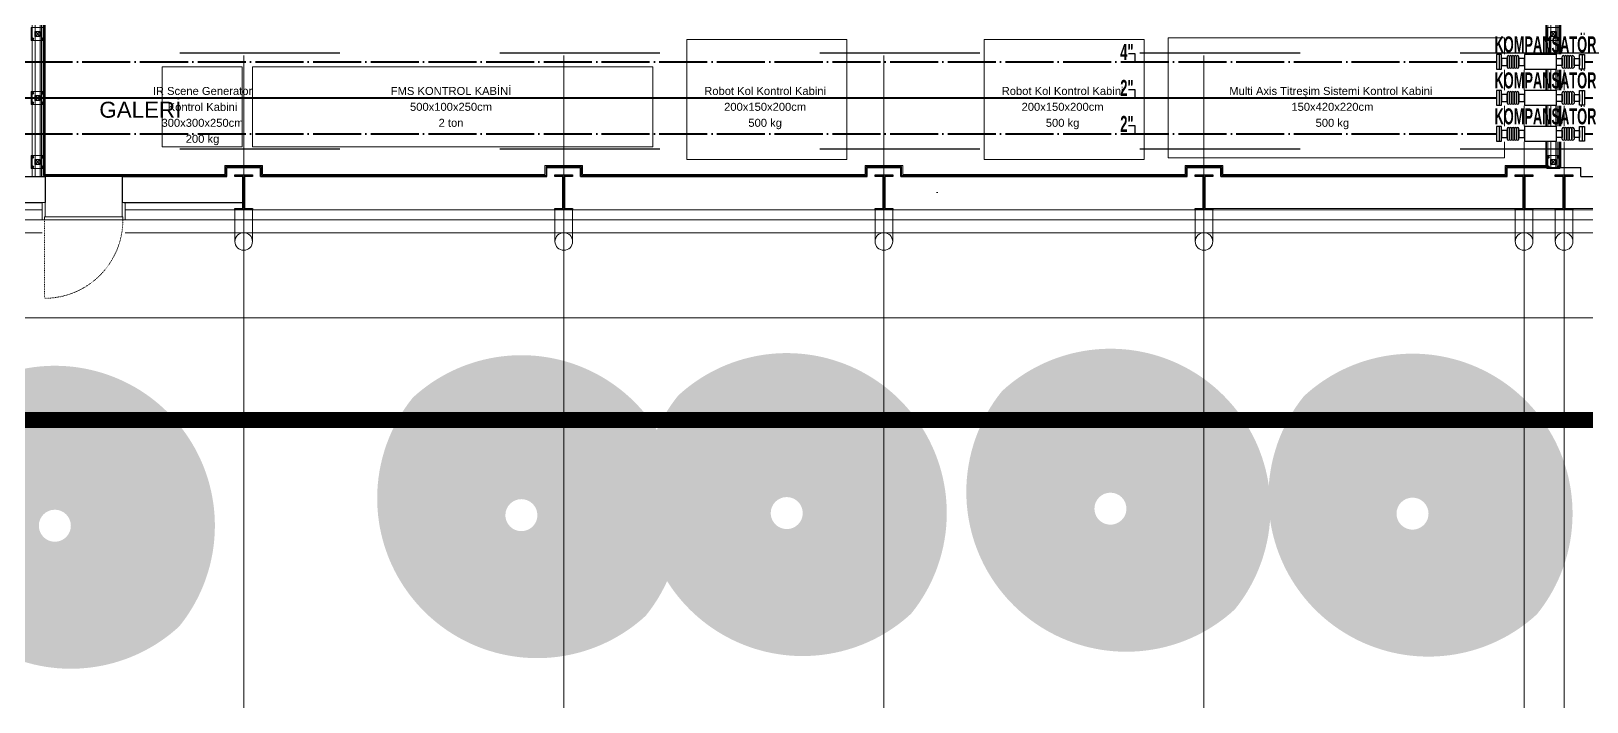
# Model space of a CAD drawing. Header units: centimetres. Extents: x 405464 to 563355, y 50011 to 66875.
# Drawn here: x 511373 to 513317, y 51682 to 52521 of the extents above; entities that cross this region are included whole.
import ezdxf
from ezdxf.enums import TextEntityAlignment as Align

# ---------------------------------------------------------------- set-up
doc = ezdxf.new("R2010")
doc.units = ezdxf.units.CM
for name, pattern in [('CHAIN', [0.3543, 0.2362, -0.0295, 0.0591, -0.0295]), ('DASHDOT', [25.4, 12.7, -6.35, 0, -6.35]), ('DASHED', [4, 2, -2]), ('DOT', [0.25, 0, -0.25]), ('M00$0$CENTER', [50.8, 31.75, -6.35, 6.35, -6.35]), ('SOGUKSU1', [72, 60, -6, 0, -6])]:
    doc.linetypes.add(name, pattern=pattern)
doc.layers.get('0').update_dxf_attribs({"lineweight": 9})
for name, color, linetype in [('-M-FIRE VALVE', 7, 'Continuous'), ('_statik', 2, 'Continuous'), ('TF_Cihaz_yazı', 5, 'Continuous')]:
    doc.layers.add(name, color=color, linetype=linetype)
doc.layers.add('-MH_Ad', color=1, linetype='Continuous', lineweight=9, true_color=0xff0000)
doc.layers.add('DV_alçıpanel_duvar_yeni', color=1, linetype='Continuous', lineweight=20, true_color=0xff0000)
for name, color, linetype, lineweight in [('0-KRCN-MİMARİ-220526', 8, 'Continuous', 9), ('0-KRCN-SHT-PROSES-BORU', 1, '0-Y_LINE', 40), ('0-KRCN-SHT-SOGUKSU', 141, 'SOGUKSU1', 40), ('0-MEK-SHT-YAZI-ÇAP-TEMSU', 81, 'Continuous', 30), ('A_Aks', 30, 'DASHDOT', 9), ('A_Arka', 8, 'Continuous', 9), ('A_celik', 1, 'Continuous', 25), ('A_Duvar-alçiplak', 3, 'Continuous', 30), ('A_Kaplama', 191, 'Continuous', 20), ('A_Tretuar', 33, 'Continuous', 9), ('D_Alcipan_YL', 13, 'BATTING', 13), ('DV_akustik', 31, 'Continuous', 13), ('G_0.09', 254, 'Continuous', 9), ('G_0.13', 145, 'Continuous', 13), ('M00$0$A_Iskelet', 20, 'Continuous', 25), ('M00$0$D_Merkez', 51, 'M00$0$CENTER', 13), ('M00$0$D_Profil', 155, 'Continuous', 15), ('MH_Alan', 51, 'Continuous', 9), ('TF_Cihaz', 20, 'Continuous', 13)]:
    doc.layers.add(name, color=color, linetype=linetype, lineweight=lineweight)
doc.styles.add('BORU', font='AGENCYR.TTF')
doc.styles.add('CAP', font='ARIALNB.TTF')
doc.styles.add('Kalin01', font='swissk.ttf')
doc.styles.add('MP_KAPI_POZ', font='arial.ttf')
doc.linetypes.add('0-Y_LINE', pattern='A,100,-0.5,["Y",BORU,S=9,R=0,X=0,Y=-4.5],-5', length=105.5)
doc.linetypes.add('BATTING', pattern='A,0.0001,-0.1,[134,ltypeshp.shx,S=0.1,R=0,X=-0.1,Y=0],-0.2,[134,ltypeshp.shx,S=0.1,R=180,X=0.1,Y=0],-0.1', length=0.4001)

# ---------------------------------------------------------------- blocks, each defined once
blk = doc.blocks.new('a_aks')
at = {"layer": 'A_Aks', "color": 8, "ltscale": 200}
for p, q in [((7280, 5308), (7280, -831.1)), ((7680, 5308), (7680, -831.1)), ((8080, 5308), (8080, -831.1)), ((8480, 5308), (8480, -831.1)), ((8880, 5308), (8880, -831.1)), ((8930, 5308), (8930, -831.1)), ((-743.4, 57), (12633.6, 57))]:
    blk.add_line(p, q, dxfattribs=at)
blk = doc.blocks.new('mimari_yeni_durum')
at = {"transparency": 33554559}
h = blk.add_hatch(color=8, dxfattribs=at)
h.dxf.hatch_style = 1
h.set_gradient(color1=(128, 128, 128), color2=(214, 214, 214), name='INVSPHERICAL')
h.paths.add_polyline_path([(7827, -346.6, 0.653656), (7491.4, -199.6, 0.171763), (7446.8, -325.4, 0.653656), (7782.4, -472.4, 0.171763)])
h.paths.add_polyline_path([(7607, -346.6, -1), (7647, -346.6, -1)], flags=16)
h = blk.add_hatch(color=8, dxfattribs=at)
h.dxf.hatch_style = 1
h.set_gradient(color1=(128, 128, 128), color2=(214, 214, 214), name='INVSPHERICAL')
h.paths.add_polyline_path([(8158.6, -344, 0.653656), (7823, -197, 0.171763), (7778.5, -322.8, 0.653656), (8114.1, -469.8, 0.171763)])
h.paths.add_polyline_path([(7938.6, -344, -1), (7978.6, -344, -1)], flags=16)
h = blk.add_hatch(color=8, dxfattribs=at)
h.dxf.hatch_style = 1
h.set_gradient(color1=(128, 128, 128), color2=(214, 214, 214), name='INVSPHERICAL')
h.paths.add_polyline_path([(8563.1, -338.5, 0.653656), (8227.6, -191.5, 0.171763), (8183, -317.4, 0.653656), (8518.6, -464.4, 0.171763)])
h.paths.add_polyline_path([(8343.1, -338.5, -1), (8383.1, -338.5, -1)], flags=16)
h = blk.add_hatch(color=8, dxfattribs=at)
h.dxf.hatch_style = 1
h.set_gradient(color1=(128, 128, 128), color2=(214, 214, 214), name='INVSPHERICAL')
h.paths.add_polyline_path([(8940.6, -344.7, 0.653656), (8605, -197.7, 0.171763), (8560.5, -323.5, 0.653656), (8896.1, -470.5, 0.171763)])
h.paths.add_polyline_path([(8720.6, -344.7, -1), (8760.6, -344.7, -1)], flags=16)
h = blk.add_hatch(color=8, dxfattribs=at)
h.dxf.hatch_style = 1
h.set_gradient(color1=(128, 128, 128), color2=(214, 214, 214), name='INVSPHERICAL')
h.paths.add_polyline_path([(7244, -359.8, 0.653656), (6908.5, -212.8, 0.171763), (6863.9, -338.6, 0.653656), (7199.5, -485.7, 0.171763)])
h.paths.add_polyline_path([(7024, -359.8, -1), (7064, -359.8, -1)], flags=16)
at = {"color": 8}
for p, q in [((7028, 44.5), (7028, 22.5)), ((7028, 44.5), (7032, 44.5)), ((7032, 44.5), (7032, 26.5)), ((7128, 44.5), (7128, 26.5)), ((7128, 44.5), (7132, 44.5)), ((7132, 44.5), (7132, 22.5)), ((7031, 22.5), (7028, 22.5)), ((7031, 23.5), (7031, 26.5)), ((7031, 26.5), (7129, 26.5)), ((7032, 26.5), (7031, 26.5)), ((7031, 26.5), (7031, 23.5)), ((7031, 23.5), (7031, 22.5)), ((7129, 22.5), (7031, 22.5)), ((7128, 26.5), (7129, 26.5)), ((7129, 26.5), (7129, 23.5)), ((7129, 26.5), (7129, 22.5)), ((7129, 22.5), (7132, 22.5))]:
    blk.add_line(p, q, dxfattribs=at)
at = {"color": 8, "linetype": 'DOT'}
blk.add_line((7031, 22.5), (7031, -75.5), dxfattribs=at)
blk.add_arc((7031, 22.5), 98, 270, 0, dxfattribs=at)
at = {"layer": 'A_Arka', "color": 8}
for p, q in [((7269, 35), (7269, -4.5)), ((7291, 35), (7291, -4.5)), ((7669, 35), (7669, -4.5)), ((7691, 35), (7691, -4.5)), ((8069, 35), (8069, -4.5)), ((8091, 35), (8091, -4.5)), ((8469, 35), (8469, -4.5)), ((8491, 37), (8869, 37)), ((8491, 35), (8491, -4.5)), ((8869, 35), (8869, -4.5)), ((8891, 37), (8919, 37)), ((8891, 35), (8891, -4.5)), ((8919, 35), (8919, -4.5)), ((8941, 37), (9319, 37)), ((8941, 35), (8941, -4.5)), ((1630, 6.5), (7028, 6.5)), ((7132, 6.5), (9878, 6.5))]:
    blk.add_line(p, q, dxfattribs=at)
for centre in [(7280, -4.5), (7680, -4.5), (8080, -4.5), (8480, -4.5), (8880, -4.5), (8930, -4.5)]:
    blk.add_circle(centre, 11, dxfattribs=at)
at = {"layer": 'A_celik', "color": 8}
for points in [[(7269, 79), (7291, 79), (7291, 77), (7281, 77), (7281, 37), (7291, 37), (7291, 35), (7269, 35), (7269, 37), (7279, 37), (7279, 77), (7269, 77), (7269, 79)], [(7669, 79), (7691, 79), (7691, 77), (7681, 77), (7681, 37), (7691, 37), (7691, 35), (7669, 35), (7669, 37), (7679, 37), (7679, 77), (7669, 77), (7669, 79)], [(8069, 79), (8091, 79), (8091, 77), (8081, 77), (8081, 37), (8091, 37), (8091, 35), (8069, 35), (8069, 37), (8079, 37), (8079, 77), (8069, 77), (8069, 79)], [(8469, 79), (8491, 79), (8491, 77), (8481, 77), (8481, 37), (8491, 37), (8491, 35), (8469, 35), (8469, 37), (8479, 37), (8479, 77), (8469, 77), (8469, 79)], [(8869, 79), (8891, 79), (8891, 77), (8881, 77), (8881, 37), (8891, 37), (8891, 35), (8869, 35), (8869, 37), (8879, 37), (8879, 77), (8869, 77), (8869, 79)], [(8919, 79), (8941, 79), (8941, 77), (8931, 77), (8931, 37), (8941, 37), (8941, 35), (8919, 35), (8919, 37), (8929, 37), (8929, 77), (8919, 77), (8919, 79)]]:
    blk.add_lwpolyline(points, dxfattribs=at)
at = {"layer": 'A_Duvar-alçiplak', "color": 8}
for p, q in [((7259, 88), (7301, 88)), ((7259, 77), (7259, 88)), ((7301, 77), (7301, 88)), ((7659, 88), (7701, 88)), ((7659, 77), (7659, 88)), ((7701, 77), (7701, 88)), ((8059, 88), (8101, 88)), ((8059, 77), (8059, 88)), ((8101, 77), (8101, 88)), ((8459, 88), (8501, 88)), ((8459, 77), (8459, 88)), ((8501, 77), (8501, 88)), ((8859, 88), (8951, 88)), ((8859, 77), (8859, 88)), ((8951, 77), (8951, 88)), ((6901, 77), (7032, 77)), ((7032, 77), (7032, 44.5)), ((7128, 77), (7259, 77)), ((7128, 77), (7128, 44.5)), ((7301, 77), (7659, 77)), ((7701, 77), (8059, 77)), ((8101, 77), (8459, 77)), ((8501, 77), (8859, 77)), ((8951, 77), (9309, 77)), ((6881, 44.5), (7028, 44.5)), ((7130, 44.5), (7279, 44.5))]:
    blk.add_line(p, q, dxfattribs=at)
at = {"layer": 'A_Kaplama', "color": 8}
for p, q in [((7028, 35), (6391, 35)), ((7028, 22.5), (6391, 22.5)), ((7132, 35), (9878, 35)), ((7132, 22.5), (9878, 22.5))]:
    blk.add_line(p, q, dxfattribs=at)
at = {"layer": 'A_Tretuar', "color": 8}
blk.add_line((12577, -100), (1570, -100), dxfattribs=at)
at = {"layer": 'A_Aks', "color": 8}
blk.add_blockref('a_aks', (0, 0), dxfattribs=at)
blk = doc.blocks.new('A$C64829d13')
at = {"layer": 'TF_Cihaz', "color": 8}
for points in [[(61.05, 197.58), (61.05, 178.08), (6.45, 178.08), (6.45, 197.58)], [(90.96, 197.85), (90.96, 178.35), (64.96, 178.35), (64.96, 197.85)], [(139.27, 197.85), (139.27, 178.35), (113.27, 178.35), (113.27, 197.85)], [(144.8, 182.79), (144.8, 195.79), (209.8, 195.79), (209.8, 182.79)], [(224.48, 195.77), (224.48, 182.77), (211.48, 182.77), (211.48, 195.77)]]:
    blk.add_lwpolyline(points, close=True, dxfattribs=at)
at = {"layer": 'TF_Cihaz_yazı', "color": 8, "style": 'MP_KAPI_POZ'}
for s, p in [('200 kg', (217.94, 194.49)), ('500 kg', (34.39, 191.89)), ('500 kg', (78.22, 191.89)), ('500 kg', (126.54, 191.89)), ('2 ton', (177.57, 191.89)), ('300x300x250cm', (217.94, 191.89)), ('150x420x220cm', (34.39, 189.29)), ('200x150x200cm', (78.22, 189.29)), ('200x150x200cm', (126.54, 189.29)), ('500x100x250cm', (177.57, 189.29)), ('Kontrol Kabini', (217.94, 189.31)), ('Multi Axis Titreşim Sistemi Kontrol Kabini ', (34.39, 186.71)), ('Robot Kol Kontrol Kabini', (78.22, 186.71)), ('Robot Kol Kontrol Kabini', (126.54, 186.71)), ('FMS KONTROL KABİNİ', (177.57, 186.71)), ('IR Scene Generator', (217.94, 186.71))]:
    blk.add_text(s, height=1.3, rotation=180, dxfattribs=at).set_placement(p, align=Align.MIDDLE_CENTER)
blk = doc.blocks.new('A$C17b1b0ad')
at = {"layer": 'MH_Alan', "color": 8}
blk.add_lwpolyline([(8907, 1620), (8907, 88.2), (8859, 88), (8859, 77), (8501, 77), (8501, 88), (8459, 88), (8459, 77), (8101, 77), (8101, 88), (8059, 88), (8059, 77), (7701, 77), (7701, 88), (7659, 88), (7659, 77), (7301, 77), (7301, 88), (7259, 88), (7259, 77), (7032, 77), (7032, 1261)], dxfattribs=at)
blk.add_lwpolyline([(8926, 1620), (8961, 1620), (8961, 1661), (9624, 1661), (9624, 77), (9351, 77), (9351, 88.4), (9309, 88), (9309, 77), (8951, 77), (8951, 88), (8926, 88)], close=True, dxfattribs=at)
blk = doc.blocks.new('statik_temel_kalıp')
at = {"layer": '_statik', "color": 4, "linetype": 'DASHED', "ltscale": 100}
for p, q in [((-10930, -4625.5), (-210, -4625.5)), ((-10930, -4745.5), (-60, -4745.5))]:
    blk.add_line(p, q, dxfattribs=at)
at = {"layer": '_statik', "color": 4, "linetype": 'DASHED', "ltscale": 100, "style": 'Kalin01'}
blk.add_text('GALERİ', height=20, dxfattribs=at).set_placement((-5430.4, -4706.7))
blk = doc.blocks.new('*U114')
at = {"ltscale": 40}
blk.add_lwpolyline([(0, 0), (0, 6), (6, 6), (6, 0)], close=True, dxfattribs=at)
at = {"layer": 'M00$0$D_Merkez', "ltscale": 0.015}
for points in [[(0, 0), (6, 6)], [(0, 6), (6, 0)]]:
    blk.add_lwpolyline(points, dxfattribs=at)
at = {"layer": 'M00$0$D_Profil', "ltscale": 40}
blk.add_lwpolyline([(0.4, 0.4), (0.4, 5.6), (5.6, 5.6), (5.6, 0.4)], close=True, dxfattribs=at)
blk = doc.blocks.new('duvarlar')
at = {"color": 8}
for points in [[(7030.5, 247), (7030.5, 263), (7014.5, 263), (7014.5, 247)], [(8924.5, 247), (8924.5, 263), (8908.5, 263), (8908.5, 247)], [(7030.5, 167), (7030.5, 183), (7014.5, 183), (7014.5, 167)], [(8924.5, 167), (8924.5, 183), (8908.5, 183), (8908.5, 167)], [(7030.5, 87), (7030.5, 103), (7014.5, 103), (7014.5, 87)], [(8924.5, 87), (8924.5, 103), (8908.5, 103), (8908.5, 87)]]:
    blk.add_lwpolyline(points, close=True, dxfattribs=at)
at = {"layer": 'D_Alcipan_YL', "color": 8, "linetype": 'BATTING', "ltscale": 4}
for p, q in [((7027.5, 1667.5), (7027.5, 77)), ((8921.5, 1620), (8921.5, 88))]:
    blk.add_line(p, q, dxfattribs=at)
at = {"layer": 'DV_akustik', "color": 8}
for p, q in [((7015.5, 1663.5), (7015.5, 88)), ((8907, 1617.5), (8907, 90.7)), ((8909.5, 1620), (8909.5, 88.2)), ((7029.5, 77), (7029.5, 1263.5)), ((7032, 79.5), (7032, 1261)), ((7015.5, 88), (7015.5, 88)), ((7015.5, 88), (7015.5, 77)), ((7256.5, 79.5), (7032, 79.5)), ((7303.5, 90.5), (7256.5, 90.5)), ((7256.5, 90.5), (7256.5, 79.5)), ((7301, 88), (7259, 88)), ((7259, 88), (7259, 77)), ((7301, 77), (7301, 88)), ((7303.5, 79.5), (7303.5, 90.5)), ((7656.5, 79.5), (7303.5, 79.5)), ((7703.5, 90.5), (7656.5, 90.5)), ((7656.5, 90.5), (7656.5, 79.5)), ((7701, 88), (7659, 88)), ((7659, 88), (7659, 77)), ((7701, 77), (7701, 88)), ((7703.5, 79.5), (7703.5, 90.5)), ((8056.5, 79.5), (7703.5, 79.5)), ((8103.5, 90.5), (8056.5, 90.5)), ((8056.5, 90.5), (8056.5, 79.5)), ((8101, 88), (8059, 88)), ((8059, 88), (8059, 77)), ((8101, 77), (8101, 88)), ((8103.5, 79.5), (8103.5, 90.5)), ((8456.5, 79.5), (8103.5, 79.5)), ((8503.5, 90.5), (8456.5, 90.5)), ((8456.5, 90.5), (8456.5, 79.5)), ((8501, 88), (8459, 88)), ((8459, 88), (8459, 77)), ((8501, 77), (8501, 88)), ((8503.5, 79.5), (8503.5, 90.5)), ((8856.5, 79.5), (8503.5, 79.5)), ((8907, 90.7), (8856.5, 90.5)), ((8856.5, 90.5), (8856.5, 79.5)), ((8909.5, 88.2), (8859, 88)), ((8859, 88), (8859, 77)), ((7015.5, 77), (6901, 77)), ((7259, 77), (7029.5, 77)), ((7659, 77), (7301, 77)), ((8059, 77), (7701, 77)), ((8459, 77), (8101, 77)), ((8859, 77), (8501, 77))]:
    blk.add_line(p, q, dxfattribs=at)
at = {"layer": 'DV_akustik', "color": 8, "linetype": 'BATTING', "ltscale": 2.5}
for p, q in [((8908.2, 1618.7), (8908.2, 89.4)), ((7030.8, 78.2), (7030.8, 1262.3)), ((7257.8, 78.2), (7030.8, 78.2)), ((7302.2, 89.2), (7257.8, 89.2)), ((7257.8, 89.2), (7257.8, 78.2)), ((7302.2, 78.2), (7302.2, 89.2)), ((7657.8, 78.2), (7302.2, 78.2)), ((7702.2, 89.2), (7657.8, 89.2)), ((7657.8, 89.2), (7657.8, 78.2)), ((7702.2, 78.2), (7702.2, 89.2)), ((8057.8, 78.2), (7702.2, 78.2)), ((8102.2, 89.2), (8057.8, 89.2)), ((8057.8, 89.2), (8057.8, 78.2)), ((8102.2, 78.2), (8102.2, 89.2)), ((8457.8, 78.2), (8102.2, 78.2)), ((8502.2, 89.2), (8457.8, 89.2)), ((8457.8, 89.2), (8457.8, 78.2)), ((8502.2, 78.2), (8502.2, 89.2)), ((8857.7, 78.2), (8502.2, 78.2)), ((8908.2, 89.4), (8857.7, 89.2)), ((8857.7, 89.2), (8857.7, 78.2))]:
    blk.add_line(p, q, dxfattribs=at)
at = {"layer": 'DV_alçıpanel_duvar_yeni', "color": 8}
for p, q in [((7015.5, 77), (7015.5, 1663.5)), ((8923.5, 1620), (8923.5, 88)), ((8924.7, 88), (8924.7, 1620)), ((8926, 1620), (8926, 88))]:
    blk.add_line(p, q, dxfattribs=at)
at = {"layer": 'G_0.09', "color": 8}
for p, q in [((7015.5, 249.6), (7016.5, 250.2)), ((7015.5, 248.4), (7015.5, 249.6)), ((7016.5, 247.8), (7015.5, 248.4)), ((7016.5, 250.2), (7017.5, 249.6)), ((7017.5, 248.4), (7016.5, 247.8)), ((7017.5, 249.6), (7017.5, 248.4)), ((7028.5, 250.2), (7027.5, 249.6)), ((7027.5, 249.6), (7027.5, 248.4)), ((7027.5, 248.4), (7028.5, 247.8)), ((7029.5, 249.6), (7028.5, 250.2)), ((7028.5, 247.8), (7029.5, 248.4)), ((7029.5, 248.4), (7029.5, 249.6)), ((8909.5, 249.6), (8910.5, 250.2)), ((8909.5, 248.4), (8909.5, 249.6)), ((8910.5, 247.8), (8909.5, 248.4)), ((8910.5, 250.2), (8911.5, 249.6)), ((8911.5, 248.4), (8910.5, 247.8)), ((8911.5, 249.6), (8911.5, 248.4)), ((8922.5, 250.2), (8921.5, 249.6)), ((8921.5, 249.6), (8921.5, 248.4)), ((8921.5, 248.4), (8922.5, 247.8)), ((8923.5, 249.6), (8922.5, 250.2)), ((8922.5, 247.8), (8923.5, 248.4)), ((8923.5, 248.4), (8923.5, 249.6)), ((7016.5, 182.2), (7015.5, 181.6)), ((7015.5, 181.6), (7015.5, 180.4)), ((7015.5, 180.4), (7016.5, 179.8)), ((7017.5, 181.6), (7016.5, 182.2)), ((7016.5, 179.8), (7017.5, 180.4)), ((7017.5, 180.4), (7017.5, 181.6)), ((7027.5, 181.6), (7028.5, 182.2)), ((7027.5, 180.4), (7027.5, 181.6)), ((7028.5, 179.8), (7027.5, 180.4)), ((7028.5, 182.2), (7029.5, 181.6)), ((7029.5, 180.4), (7028.5, 179.8)), ((7029.5, 181.6), (7029.5, 180.4)), ((8910.5, 182.2), (8909.5, 181.6)), ((8909.5, 181.6), (8909.5, 180.4)), ((8909.5, 180.4), (8910.5, 179.8)), ((8911.5, 181.6), (8910.5, 182.2)), ((8910.5, 179.8), (8911.5, 180.4)), ((8911.5, 180.4), (8911.5, 181.6)), ((8921.5, 181.6), (8922.5, 182.2)), ((8921.5, 180.4), (8921.5, 181.6)), ((8922.5, 179.8), (8921.5, 180.4)), ((8922.5, 182.2), (8923.5, 181.6)), ((8923.5, 180.4), (8922.5, 179.8)), ((8923.5, 181.6), (8923.5, 180.4)), ((7015.5, 169.6), (7016.5, 170.2)), ((7015.5, 168.4), (7015.5, 169.6)), ((7016.5, 167.8), (7015.5, 168.4)), ((7016.5, 170.2), (7017.5, 169.6)), ((7017.5, 168.4), (7016.5, 167.8)), ((7017.5, 169.6), (7017.5, 168.4)), ((7028.5, 170.2), (7027.5, 169.6)), ((7027.5, 169.6), (7027.5, 168.4)), ((7027.5, 168.4), (7028.5, 167.8)), ((7029.5, 169.6), (7028.5, 170.2)), ((7028.5, 167.8), (7029.5, 168.4)), ((7029.5, 168.4), (7029.5, 169.6)), ((8909.5, 169.6), (8910.5, 170.2)), ((8909.5, 168.4), (8909.5, 169.6)), ((8910.5, 167.8), (8909.5, 168.4)), ((8910.5, 170.2), (8911.5, 169.6)), ((8911.5, 168.4), (8910.5, 167.8)), ((8911.5, 169.6), (8911.5, 168.4)), ((8922.5, 170.2), (8921.5, 169.6)), ((8921.5, 169.6), (8921.5, 168.4)), ((8921.5, 168.4), (8922.5, 167.8)), ((8923.5, 169.6), (8922.5, 170.2)), ((8922.5, 167.8), (8923.5, 168.4)), ((8923.5, 168.4), (8923.5, 169.6)), ((7016.5, 102.2), (7015.5, 101.6)), ((7015.5, 101.6), (7015.5, 100.4)), ((7015.5, 100.4), (7016.5, 99.8)), ((7017.5, 101.6), (7016.5, 102.2)), ((7016.5, 99.8), (7017.5, 100.4)), ((7017.5, 100.4), (7017.5, 101.6)), ((7027.5, 101.6), (7028.5, 102.2)), ((7027.5, 100.4), (7027.5, 101.6)), ((7028.5, 99.8), (7027.5, 100.4)), ((7028.5, 102.2), (7029.5, 101.6)), ((7029.5, 100.4), (7028.5, 99.8)), ((7029.5, 101.6), (7029.5, 100.4)), ((8910.5, 102.2), (8909.5, 101.6)), ((8909.5, 101.6), (8909.5, 100.4)), ((8909.5, 100.4), (8910.5, 99.8)), ((8911.5, 101.6), (8910.5, 102.2)), ((8910.5, 99.8), (8911.5, 100.4)), ((8911.5, 100.4), (8911.5, 101.6)), ((8921.5, 101.6), (8922.5, 102.2)), ((8921.5, 100.4), (8921.5, 101.6)), ((8922.5, 99.8), (8921.5, 100.4)), ((8922.5, 102.2), (8923.5, 101.6)), ((8923.5, 100.4), (8922.5, 99.8)), ((8923.5, 101.6), (8923.5, 100.4)), ((7015.5, 89.6), (7016.5, 90.2)), ((7015.5, 88.4), (7015.5, 89.6)), ((7016.5, 87.8), (7015.5, 88.4)), ((7016.5, 90.2), (7017.5, 89.6)), ((7017.5, 88.4), (7016.5, 87.8)), ((7017.5, 89.6), (7017.5, 88.4)), ((7028.5, 90.2), (7027.5, 89.6)), ((7027.5, 89.6), (7027.5, 88.4)), ((7027.5, 88.4), (7028.5, 87.8)), ((7029.5, 89.6), (7028.5, 90.2)), ((7028.5, 87.8), (7029.5, 88.4)), ((7029.5, 88.4), (7029.5, 89.6)), ((8909.5, 89.6), (8910.5, 90.2)), ((8909.5, 88.4), (8909.5, 89.6)), ((8910.5, 87.8), (8909.5, 88.4)), ((8910.5, 90.2), (8911.5, 89.6)), ((8911.5, 88.4), (8910.5, 87.8)), ((8911.5, 89.6), (8911.5, 88.4)), ((8922.5, 90.2), (8921.5, 89.6)), ((8921.5, 89.6), (8921.5, 88.4)), ((8921.5, 88.4), (8922.5, 87.8)), ((8923.5, 89.6), (8922.5, 90.2)), ((8922.5, 87.8), (8923.5, 88.4)), ((8923.5, 88.4), (8923.5, 89.6))]:
    blk.add_line(p, q, dxfattribs=at)
at = {"layer": 'G_0.09', "color": 8, "linetype": 'CHAIN', "ltscale": 3}
for p, q in [((7015.5, 249), (7017.5, 249)), ((7016.5, 250.2), (7016.5, 247.8)), ((7029.5, 249), (7027.5, 249)), ((7028.5, 250.2), (7028.5, 247.8)), ((8909.5, 249), (8911.5, 249)), ((8910.5, 250.2), (8910.5, 247.8)), ((8923.5, 249), (8921.5, 249)), ((8922.5, 250.2), (8922.5, 247.8)), ((7015.5, 181), (7017.5, 181)), ((7016.5, 179.8), (7016.5, 182.2)), ((7029.5, 181), (7027.5, 181)), ((7028.5, 179.8), (7028.5, 182.2)), ((8909.5, 181), (8911.5, 181)), ((8910.5, 179.8), (8910.5, 182.2)), ((8923.5, 181), (8921.5, 181)), ((8922.5, 179.8), (8922.5, 182.2)), ((7015.5, 169), (7017.5, 169)), ((7016.5, 170.2), (7016.5, 167.8)), ((7029.5, 169), (7027.5, 169)), ((7028.5, 170.2), (7028.5, 167.8)), ((8909.5, 169), (8911.5, 169)), ((8910.5, 170.2), (8910.5, 167.8)), ((8923.5, 169), (8921.5, 169)), ((8922.5, 170.2), (8922.5, 167.8)), ((7015.5, 101), (7017.5, 101)), ((7016.5, 99.8), (7016.5, 102.2)), ((7029.5, 101), (7027.5, 101)), ((7028.5, 99.8), (7028.5, 102.2)), ((8909.5, 101), (8911.5, 101)), ((8910.5, 99.8), (8910.5, 102.2)), ((8923.5, 101), (8921.5, 101)), ((8922.5, 99.8), (8922.5, 102.2)), ((7015.5, 89), (7017.5, 89)), ((7016.5, 90.2), (7016.5, 87.8)), ((7029.5, 89), (7027.5, 89)), ((7028.5, 90.2), (7028.5, 87.8)), ((8909.5, 89), (8911.5, 89)), ((8910.5, 90.2), (8910.5, 87.8)), ((8923.5, 89), (8921.5, 89)), ((8922.5, 90.2), (8922.5, 87.8))]:
    blk.add_line(p, q, dxfattribs=at)
at = {"layer": 'G_0.09', "color": 8}
for centre, radius in [((7016.5, 249), 1.28), ((7016.5, 249), 0.9), ((7016.5, 249), 0.917), ((7016.5, 249), 0.693), ((7016.5, 249), 0.64), ((7016.5, 249), 0.539), ((7028.5, 249), 1.28), ((7028.5, 249), 0.9), ((7028.5, 249), 0.917), ((7028.5, 249), 0.693), ((7028.5, 249), 0.64), ((7028.5, 249), 0.539), ((8910.5, 249), 1.28), ((8910.5, 249), 0.9), ((8910.5, 249), 0.917), ((8910.5, 249), 0.693), ((8910.5, 249), 0.64), ((8910.5, 249), 0.539), ((8922.5, 249), 1.28), ((8922.5, 249), 0.9), ((8922.5, 249), 0.917), ((8922.5, 249), 0.693), ((8922.5, 249), 0.64), ((8922.5, 249), 0.539), ((7016.5, 181), 1.28), ((7016.5, 181), 0.9), ((7016.5, 181), 0.917), ((7016.5, 181), 0.693), ((7016.5, 181), 0.64), ((7016.5, 181), 0.539), ((7028.5, 181), 1.28), ((7028.5, 181), 0.9), ((7028.5, 181), 0.917), ((7028.5, 181), 0.693), ((7028.5, 181), 0.64), ((7028.5, 181), 0.539), ((8910.5, 181), 1.28), ((8910.5, 181), 0.9), ((8910.5, 181), 0.917), ((8910.5, 181), 0.693), ((8910.5, 181), 0.64), ((8910.5, 181), 0.539), ((8922.5, 181), 1.28), ((8922.5, 181), 0.9), ((8922.5, 181), 0.917), ((8922.5, 181), 0.693), ((8922.5, 181), 0.64), ((8922.5, 181), 0.539), ((7016.5, 169), 1.28), ((7016.5, 169), 0.9), ((7016.5, 169), 0.917), ((7016.5, 169), 0.693), ((7016.5, 169), 0.64), ((7016.5, 169), 0.539), ((7028.5, 169), 1.28), ((7028.5, 169), 0.9), ((7028.5, 169), 0.917), ((7028.5, 169), 0.693), ((7028.5, 169), 0.64), ((7028.5, 169), 0.539), ((8910.5, 169), 1.28), ((8910.5, 169), 0.9), ((8910.5, 169), 0.917), ((8910.5, 169), 0.693), ((8910.5, 169), 0.64), ((8910.5, 169), 0.539), ((8922.5, 169), 1.28), ((8922.5, 169), 0.9), ((8922.5, 169), 0.917), ((8922.5, 169), 0.693), ((8922.5, 169), 0.64), ((8922.5, 169), 0.539), ((7016.5, 101), 1.28), ((7016.5, 101), 0.9), ((7016.5, 101), 0.917), ((7016.5, 101), 0.693), ((7016.5, 101), 0.64), ((7016.5, 101), 0.539), ((7028.5, 101), 1.28), ((7028.5, 101), 0.9), ((7028.5, 101), 0.917), ((7028.5, 101), 0.693), ((7028.5, 101), 0.64), ((7028.5, 101), 0.539), ((8910.5, 101), 1.28), ((8910.5, 101), 0.9), ((8910.5, 101), 0.917), ((8910.5, 101), 0.693), ((8910.5, 101), 0.64), ((8910.5, 101), 0.539), ((8922.5, 101), 1.28), ((8922.5, 101), 0.9), ((8922.5, 101), 0.917), ((8922.5, 101), 0.693), ((8922.5, 101), 0.64), ((8922.5, 101), 0.539), ((7016.5, 89), 1.28), ((7016.5, 89), 0.9), ((7016.5, 89), 0.917), ((7016.5, 89), 0.693), ((7016.5, 89), 0.64), ((7016.5, 89), 0.539), ((7028.5, 89), 1.28), ((7028.5, 89), 0.9), ((7028.5, 89), 0.917), ((7028.5, 89), 0.693), ((7028.5, 89), 0.64), ((7028.5, 89), 0.539), ((8910.5, 89), 1.28), ((8910.5, 89), 0.9), ((8910.5, 89), 0.917), ((8910.5, 89), 0.693), ((8910.5, 89), 0.64), ((8910.5, 89), 0.539), ((8922.5, 89), 1.28), ((8922.5, 89), 0.9), ((8922.5, 89), 0.917), ((8922.5, 89), 0.693), ((8922.5, 89), 0.64), ((8922.5, 89), 0.539)]:
    blk.add_circle(centre, radius, dxfattribs=at)
at = {"layer": 'G_0.09', "color": 8, "linetype": 'Continuous'}
for centre, start, end in [((7016.5, 249), 342, 162), ((7016.5, 249), 342, 162), ((7016.5, 249), 162, 342), ((7016.5, 249), 162, 342), ((7028.5, 249), 18, 198), ((7028.5, 249), 18, 198), ((7028.5, 249), 198, 18), ((7028.5, 249), 198, 18), ((8910.5, 249), 342, 162), ((8910.5, 249), 342, 162), ((8910.5, 249), 162, 342), ((8910.5, 249), 162, 342), ((8922.5, 249), 18, 198), ((8922.5, 249), 18, 198), ((8922.5, 249), 198, 18), ((8922.5, 249), 198, 18), ((7016.5, 181), 18, 198), ((7016.5, 181), 18, 198), ((7016.5, 181), 198, 18), ((7016.5, 181), 198, 18), ((7028.5, 181), 342, 162), ((7028.5, 181), 342, 162), ((7028.5, 181), 162, 342), ((7028.5, 181), 162, 342), ((8910.5, 181), 18, 198), ((8910.5, 181), 18, 198), ((8910.5, 181), 198, 18), ((8910.5, 181), 198, 18), ((8922.5, 181), 342, 162), ((8922.5, 181), 342, 162), ((8922.5, 181), 162, 342), ((8922.5, 181), 162, 342), ((7016.5, 169), 342, 162), ((7016.5, 169), 342, 162), ((7016.5, 169), 162, 342), ((7016.5, 169), 162, 342), ((7028.5, 169), 18, 198), ((7028.5, 169), 18, 198), ((7028.5, 169), 198, 18), ((7028.5, 169), 198, 18), ((8910.5, 169), 342, 162), ((8910.5, 169), 342, 162), ((8910.5, 169), 162, 342), ((8910.5, 169), 162, 342), ((8922.5, 169), 18, 198), ((8922.5, 169), 18, 198), ((8922.5, 169), 198, 18), ((8922.5, 169), 198, 18), ((7016.5, 101), 18, 198), ((7016.5, 101), 18, 198), ((7016.5, 101), 198, 18), ((7016.5, 101), 198, 18), ((7028.5, 101), 342, 162), ((7028.5, 101), 342, 162), ((7028.5, 101), 162, 342), ((7028.5, 101), 162, 342), ((8910.5, 101), 18, 198), ((8910.5, 101), 18, 198), ((8910.5, 101), 198, 18), ((8910.5, 101), 198, 18), ((8922.5, 101), 342, 162), ((8922.5, 101), 342, 162), ((8922.5, 101), 162, 342), ((8922.5, 101), 162, 342), ((7016.5, 89), 342, 162), ((7016.5, 89), 342, 162), ((7016.5, 89), 162, 342), ((7016.5, 89), 162, 342), ((7028.5, 89), 18, 198), ((7028.5, 89), 18, 198), ((7028.5, 89), 198, 18), ((7028.5, 89), 198, 18), ((8910.5, 89), 342, 162), ((8910.5, 89), 342, 162), ((8910.5, 89), 162, 342), ((8910.5, 89), 162, 342), ((8922.5, 89), 18, 198), ((8922.5, 89), 18, 198), ((8922.5, 89), 198, 18), ((8922.5, 89), 198, 18)]:
    blk.add_arc(centre, 0.72, start, end, dxfattribs=at)
at = {"layer": 'G_0.09', "color": 8}
for centre, start, end in [((7016.5, 249), 190, 100), ((7028.5, 249), 80, 350), ((8910.5, 249), 190, 100), ((8922.5, 249), 80, 350), ((7016.5, 181), 260, 170), ((7028.5, 181), 10, 280), ((8910.5, 181), 260, 170), ((8922.5, 181), 10, 280), ((7016.5, 169), 190, 100), ((7028.5, 169), 80, 350), ((8910.5, 169), 190, 100), ((8922.5, 169), 80, 350), ((7016.5, 101), 260, 170), ((7028.5, 101), 10, 280), ((8910.5, 101), 260, 170), ((8922.5, 101), 10, 280), ((7016.5, 89), 190, 100), ((7028.5, 89), 80, 350), ((8910.5, 89), 190, 100), ((8922.5, 89), 80, 350)]:
    blk.add_arc(centre, 0.64, start, end, dxfattribs=at)
at = {"layer": 'G_0.13', "color": 8}
for p, q in [((7015.5, 1663.5), (7015.5, 77)), ((7019.5, 1667.5), (7019.5, 77)), ((7025.5, 1667.5), (7025.5, 77)), ((8913.5, 1620), (8913.5, 88)), ((8919.5, 1620), (8919.5, 88))]:
    blk.add_line(p, q, dxfattribs=at)
at = {"layer": 'M00$0$A_Iskelet', "color": 8}
for p in [(7019.5, 252), (8913.5, 252), (7019.5, 172), (8913.5, 172), (7019.5, 92), (8913.5, 92)]:
    blk.add_blockref('*U114', p, dxfattribs=at)
blk = doc.blocks.new('A$C9e52caec')
at = {"color": 1, "linetype": 'DASHDOT', "ltscale": 250, "true_color": 0xe60000, "const_width": 20}
blk.add_lwpolyline([(50, 2495), (930, 2495), (930, 1707), (1765, 1707), (1765, 4249), (1550, 4249), (1550, 5141.5), (8707, 5141.5), (8707, 2644), (12614.5, 2644), (12614.5, -227.5), (-33, -227.5), (-33, 2495)], close=True, dxfattribs=at)
at = {"layer": '-MH_Ad', "color": 8}
blk.add_blockref('A$C17b1b0ad', (0, 0), dxfattribs=at)
at = {"color": 8}
blk.add_blockref('mimari_yeni_durum', (0, 0), dxfattribs=at)
at = {"layer": '_statik'}
blk.add_blockref('statik_temel_kalıp', (12530, 4857), dxfattribs=at)
at = {"layer": 'DV_alçıpanel_duvar_yeni', "color": 8, "xscale": 7.692307692308199, "yscale": 7.692307692308199, "zscale": 7.692307692308199, "rotation": 180}
blk.add_blockref('A$C64829d13', (8905, 1620), dxfattribs=at)
blk.add_blockref('duvarlar', (0, 0))
blk = doc.blocks.new('*U127')
at = {"color": 255, "linetype": 'DOT', "ltscale": 500}
blk.add_wipeout([(-55.4, 9.7), (-55.4, -9.7), (55.4, -9.7), (55.4, 9.7)], dxfattribs=at)
for p, q in [((-51.9, -9.2), (-51.9, 9.2)), ((51.9, -9.2), (51.9, 9.2))]:
    blk.add_line(p, q)
at = {"color": 8}
for p, q in [((-41.8, -6.4), (-41.8, 6.4)), ((-38.9, 6.4), (-38.9, -6.4)), ((-38.9, -6.4), (-38.9, 6.4)), ((-35.9, 6.4), (-35.9, -6.4)), ((-35.9, -6.4), (-35.9, 6.4)), ((-32.9, 6.4), (-32.9, -6.4)), ((-32.9, -6.4), (-32.9, 6.4)), ((-29.9, 6.4), (-29.9, -6.4)), ((-29.9, -6.4), (-29.9, 6.4)), ((-27, 6.4), (-27, -6.4)), ((27, 6.4), (27, -6.4)), ((29.9, 6.4), (29.9, -6.4)), ((29.9, -6.4), (29.9, 6.4)), ((32.9, 6.4), (32.9, -6.4)), ((32.9, -6.4), (32.9, 6.4)), ((35.9, 6.4), (35.9, -6.4)), ((35.9, -6.4), (35.9, 6.4)), ((38.9, 6.4), (38.9, -6.4)), ((38.9, -6.4), (38.9, 6.4)), ((41.8, -6.4), (41.8, 6.4))]:
    blk.add_line(p, q, dxfattribs=at)
for points in [[(-54.9, -9.2), (-54.9, 9.2), (-48.8, 9.2), (-48.8, -9.2)], [(-48.8, -4.4), (-48.8, 4.4), (-41.8, 4.4), (-41.8, -4.4)], [(-27, -4.4), (-27, 4.4), (-20, 4.4), (-20, -4.4)], [(20, -9.2), (20, 9.2), (-20, 9.2), (-20, -9.2)], [(27, -4.4), (27, 4.4), (20, 4.4), (20, -4.4)], [(48.8, -4.4), (48.8, 4.4), (41.8, 4.4), (41.8, -4.4)], [(54.9, -9.2), (54.9, 9.2), (48.8, 9.2), (48.8, -9.2)]]:
    blk.add_lwpolyline(points, close=True)
for centre, start, end in [((-40.3, 6.4), 0, 180), ((-37.4, 6.4), 0, 180), ((-34.4, 6.4), 0, 180), ((-31.4, 6.4), 0, 180), ((-28.5, 6.4), 0, 180), ((28.5, 6.4), 0, 180), ((31.4, 6.4), 0, 180), ((34.4, 6.4), 0, 180), ((37.4, 6.4), 0, 180), ((40.3, 6.4), 0, 180), ((-40.3, -6.4), 180, 0), ((-37.4, -6.4), 180, 0), ((-34.4, -6.4), 180, 0), ((-31.4, -6.4), 180, 0), ((-28.5, -6.4), 180, 0), ((28.5, -6.4), 180, 0), ((31.4, -6.4), 180, 0), ((34.4, -6.4), 180, 0), ((37.4, -6.4), 180, 0), ((40.3, -6.4), 180, 0)]:
    blk.add_arc(centre, 1.49, start, end, dxfattribs=at)

msp = doc.modelspace()

# ---------------------------------------------------------------- block references
at = {"layer": '0-KRCN-MİMARİ-220526', "rotation": 359.999999999997}
msp.add_blockref('A$C9e52caec', (504358.3, 52262.4, 74), dxfattribs=at)

# ---------------------------------------------------------------- next in the draw order: linework, layer by layer
at = {"layer": '0-KRCN-SHT-PROSES-BORU'}
msp.add_line((505812.8, 52437.4), (516780.3, 52437.4), dxfattribs=at)
at = {"layer": '0-KRCN-SHT-SOGUKSU'}
for p, q in [((505812.8, 52482.4), (516735.3, 52482.4)), ((505812.8, 52392.4), (516825.3, 52392.4))]:
    msp.add_line(p, q, dxfattribs=at)
at = {"layer": '0-MEK-SHT-YAZI-ÇAP-TEMSU', "linetype": 'Continuous'}
for p, q in [((512752.4, 52492.7, 75), (512744, 52492.7, 75)), ((512752.4, 52482.4, 75), (512752.4, 52492.7, 75)), ((512752.4, 52447.7, 75), (512744, 52447.7, 75)), ((512752.4, 52437.4, 75), (512752.4, 52447.7, 75)), ((512752.4, 52402.7, 75), (512744, 52402.7, 75)), ((512752.4, 52392.4, 75), (512752.4, 52402.7, 75))]:
    msp.add_line(p, q, dxfattribs=at)

# ---------------------------------------------------------------- next in the draw order: texts
at = {"layer": '0-MEK-SHT-YAZI-ÇAP-TEMSU', "linetype": 'Continuous', "style": 'CAP', "width": 0.7}
for s, p in [('4"', (512733.7, 52495, 75)), ('2"', (512733.7, 52450, 75)), ('2"', (512733.7, 52405, 75))]:
    msp.add_text(s, height=20, dxfattribs=at).set_placement(p, align=Align.MIDDLE_LEFT)

# ---------------------------------------------------------------- next in the draw order: block references
at = {"layer": '-M-FIRE VALVE', "rotation": 180}
for p in [(513258.9, 52482.4), (513258.9, 52437.4), (513258.9, 52392.4)]:
    msp.add_blockref('*U127', p, dxfattribs=at)

# ---------------------------------------------------------------- next in the draw order: texts
at = {"layer": '0-MEK-SHT-YAZI-ÇAP-TEMSU', "linetype": 'Continuous', "style": 'CAP', "width": 0.7}
for p in [(513201.3, 52504.4), (513201.3, 52459.4), (513201.3, 52414.4)]:
    msp.add_text('KOMPANSATÖR', height=20, dxfattribs=at).set_placement(p, align=Align.MIDDLE_LEFT)

doc.saveas('drawing.dxf')
